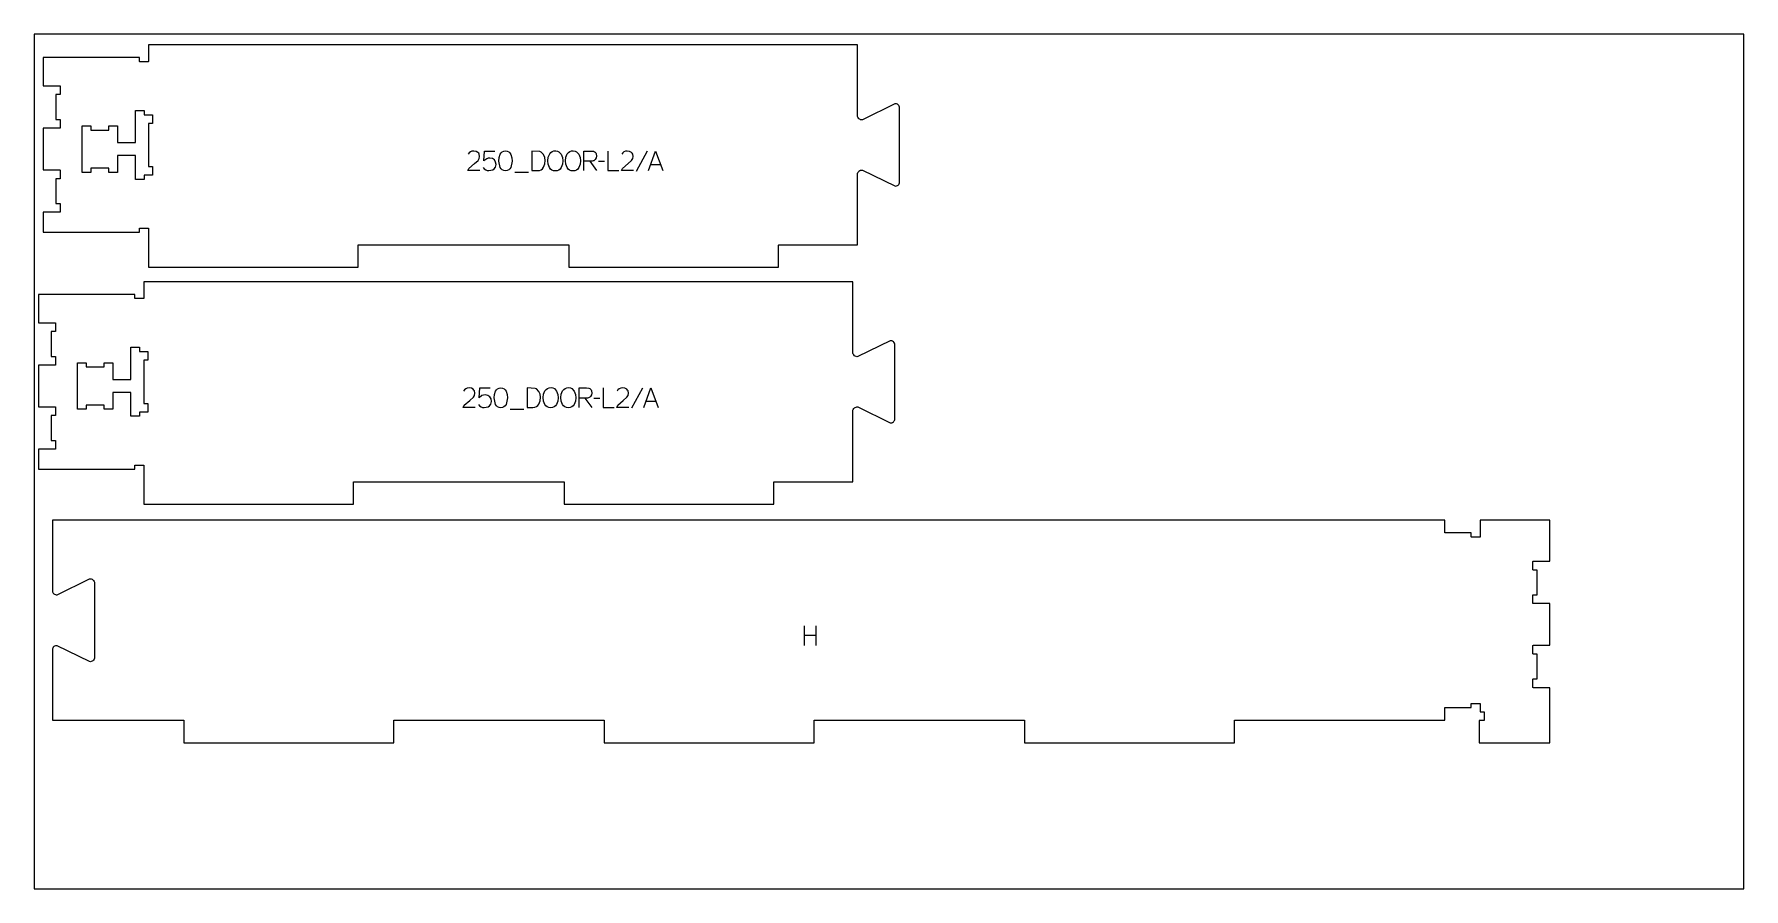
# Model space of a CAD drawing. Header units: millimetres. Extents: x -1220 to 1220, y -2590 to 4787.
# Drawn here: x -1220 to 1220, y 50 to 1270 of the extents above; entities that cross this region are included whole.
import ezdxf

# ---------------------------------------------------------------- set-up
doc = ezdxf.new("R2010")
doc.units = ezdxf.units.MM
for name, color, linetype, true_color in [('0_SHEET_SPRUCEPLY_2440X122', 1, 'Continuous', 0xff0000), ('1_ANYTOOL_1MMDEEP_LABELS_S', 2, 'Continuous', 0xffff00), ('3_ANYTOOL_CUTTHROUGH_INSID', 4, 'Continuous', 0x00ffff), ('4_ANYTOOL_CUTTHROUGH_OUTSI', 5, 'Continuous', 0x0000ff)]:
    doc.layers.add(name, color=color, linetype=linetype, true_color=true_color)

msp = doc.modelspace()

# ---------------------------------------------------------------- linework, layer by layer
at = {"layer": '0_SHEET_SPRUCEPLY_2440X122'}
msp.add_lwpolyline([(-1220, 1270), (-1220, 50), (1220, 50), (1220, 1270)], close=True, dxfattribs=at)
at = {"layer": '1_ANYTOOL_1MMDEEP_LABELS_S'}
for p, q in [((-345, 1102.8), (-361, 1074.1)), ((-427.2, 1088.7), (-417.4, 1075.2)), ((-406.2, 1088.2), (-414.4, 1088.1)), ((-340.2, 1084.2), (-326.2, 1084.2)), ((-533.9, 1072.9), (-514.6, 1072.9)), ((-351.7, 764.6), (-367.7, 735.9)), ((-540.6, 734.7), (-521.3, 734.7)), ((-433.9, 750.5), (-424.1, 737)), ((-412.9, 750), (-421.1, 749.9)), ((-346.8, 746), (-332.9, 746)), ((-121.1, 425.4, 0), (-121.1, 397.4, 0)), ((-104.1, 397.4, 0), (-104.1, 425.4, 0)), ((-104.1, 411.6, 0), (-121.1, 411.6, 0))]:
    msp.add_line(p, q, dxfattribs=at)
for points in [[(-583.9, 1075.3), (-601, 1075.3), (-599.5, 1078.5), (-591.6, 1085.4), (-586.5, 1089.8), (-584.9, 1092.4), (-584.3, 1095.6), (-584.9, 1098.9), (-585.6, 1100.2), (-586.7, 1101.3), (-589.3, 1102.7), (-592.6, 1103.2), (-595.2, 1102.9), (-597.4, 1102), (-599.2, 1100.6), (-600.6, 1098.5)], [(-579.3, 1079.7), (-577.6, 1077.7), (-575.6, 1076.3), (-573.4, 1075.5), (-570.9, 1075.2), (-565.5, 1076.2), (-563.3, 1077.7), (-561.7, 1080.2), (-561, 1082), (-560.8, 1083.8), (-561.4, 1087.5), (-563, 1090.5), (-564.3, 1091.7), (-565.8, 1092.6), (-569.5, 1093.2), (-572, 1093), (-574.2, 1092.2), (-578.2, 1089.2), (-577.5, 1103.2), (-562.4, 1103.2)], [(-435.6, 1075.2), (-435.6, 1103.2), (-425, 1103.2), (-421.7, 1102.8), (-420.5, 1102.2), (-419.4, 1101.4), (-418.6, 1100.4), (-418, 1099.1), (-417.6, 1095.9), (-418, 1093.4), (-419.2, 1091.1), (-420.1, 1090.1), (-421.2, 1089.4), (-422.4, 1089), (-423.7, 1088.8), (-425.3, 1088.7), (-427.2, 1088.7), (-435.6, 1088.7)], [(-401.4, 1103.2), (-401.4, 1075.2), (-385.5, 1075.2)], [(-364.8, 1075.3), (-381.9, 1075.3), (-380.4, 1078.5), (-372.5, 1085.4), (-367.4, 1089.8), (-365.8, 1092.4), (-365.2, 1095.6), (-365.8, 1098.9), (-366.6, 1100.2), (-367.6, 1101.3), (-370.3, 1102.7), (-373.6, 1103.2), (-376.1, 1102.9), (-378.3, 1102), (-380.1, 1100.6), (-381.5, 1098.5)], [(-343.4, 1075.2), (-333.2, 1103.2), (-322.9, 1075.2)], [(-590.6, 737.1), (-607.6, 737.1), (-606.2, 740.3), (-598.3, 747.3), (-593.2, 751.7), (-591.6, 754.3), (-591, 757.4), (-591.6, 760.7), (-592.3, 762), (-593.4, 763.1), (-596, 764.6), (-599.3, 765.1), (-601.9, 764.8), (-604.1, 763.9), (-605.8, 762.4), (-607.2, 760.3)], [(-586, 741.5), (-584.3, 739.6), (-582.3, 738.2), (-580.1, 737.3), (-577.6, 737.1), (-572.2, 738), (-570, 739.5), (-568.4, 742), (-567.7, 743.8), (-567.5, 745.6), (-568, 749.3), (-569.7, 752.3), (-571, 753.5), (-572.5, 754.4), (-576.2, 755.1), (-578.7, 754.8), (-580.9, 754), (-584.8, 751), (-584.2, 765.1), (-569, 765.1)], [(-442.3, 737.1), (-442.3, 765.1), (-431.7, 765.1), (-428.4, 764.6), (-427.1, 764), (-426.1, 763.2), (-425.3, 762.2), (-424.7, 760.9), (-424.2, 757.7), (-424.7, 755.2), (-425.9, 752.9), (-426.8, 751.9), (-427.9, 751.2), (-429, 750.8), (-430.4, 750.6), (-432, 750.5), (-433.9, 750.5), (-442.2, 750.5)], [(-408.1, 765.1), (-408.1, 737.1), (-392.2, 737.1)], [(-371.5, 737.1), (-388.6, 737.1), (-387.1, 740.3), (-379.2, 747.3), (-374.1, 751.7), (-372.5, 754.3), (-371.9, 757.4), (-372.5, 760.7), (-373.2, 762), (-374.3, 763.1), (-377, 764.6), (-380.2, 765.1), (-382.8, 764.8), (-385, 763.9), (-386.8, 762.4), (-388.2, 760.3)], [(-350.1, 737.1), (-339.9, 765.1), (-329.6, 737.1)]]:
    msp.add_lwpolyline(points, dxfattribs=at)
for points in [[(-547.4, 1103.5), (-544.8, 1103.1), (-542.8, 1102), (-541.1, 1100.4), (-539.8, 1098.4), (-538.4, 1093.7), (-537.9, 1088.9), (-539.9, 1079.6), (-541.1, 1077.6), (-542.8, 1076.2), (-544.9, 1075.3), (-547.4, 1075), (-549.9, 1075.3), (-552, 1076.2), (-553.6, 1077.6), (-554.8, 1079.7), (-556.8, 1088.9), (-556.4, 1093.8), (-554.9, 1098.5), (-553.6, 1100.4), (-552, 1102), (-549.9, 1103.1)], [(-509.8, 1103.2), (-509.8, 1075.2), (-501.8, 1075.3), (-498.9, 1075.6), (-496.5, 1076.5), (-494.6, 1078), (-493.2, 1080), (-491.3, 1084.8), (-490.7, 1089.9), (-491.3, 1094.2), (-493, 1098.1), (-496.3, 1101.6), (-498.3, 1102.6)], [(-475.7, 1103.6), (-473.1, 1103.2), (-471, 1102.2), (-467.8, 1098.7), (-465.9, 1094), (-465.3, 1089.1), (-466, 1084.3), (-467.9, 1079.6), (-469.4, 1077.5), (-471.2, 1076), (-473.4, 1075.1), (-476, 1074.8), (-478.7, 1075.1), (-481, 1076), (-482.9, 1077.5), (-484.4, 1079.6), (-486.3, 1084.5), (-487, 1089.4), (-486.3, 1094.4), (-484.3, 1099), (-482.7, 1101), (-480.8, 1102.4), (-478.4, 1103.3)], [(-450.6, 1103.6), (-448, 1103.2), (-445.8, 1102.2), (-442.6, 1098.7), (-440.8, 1094), (-440.2, 1089.1), (-440.8, 1084.3), (-442.8, 1079.6), (-444.2, 1077.5), (-446.1, 1076), (-448.3, 1075.1), (-450.9, 1074.8), (-453.6, 1075.1), (-455.8, 1076), (-457.7, 1077.5), (-459.2, 1079.6), (-461.2, 1084.5), (-461.8, 1089.4), (-461.1, 1094.4), (-459.1, 1099), (-457.6, 1101), (-455.6, 1102.4), (-453.3, 1103.3)], [(-554.1, 765.3), (-551.5, 764.9), (-549.4, 763.9), (-547.8, 762.3), (-546.5, 760.3), (-545, 755.5), (-544.6, 750.7), (-546.6, 741.5), (-547.8, 739.4), (-549.5, 738), (-551.5, 737.1), (-554.1, 736.8), (-556.6, 737.1), (-558.7, 738), (-560.3, 739.5), (-561.5, 741.5), (-563.5, 750.7), (-563.1, 755.6), (-561.6, 760.3), (-560.3, 762.3), (-558.7, 763.9), (-556.6, 764.9)], [(-516.4, 765.1), (-516.4, 737.1), (-508.5, 737.1), (-505.6, 737.5), (-503.2, 738.4), (-501.3, 739.8), (-499.8, 741.8), (-498, 746.6), (-497.4, 751.7), (-498, 756), (-499.7, 759.9), (-503, 763.5), (-505, 764.4)], [(-482.4, 765.4), (-479.8, 765), (-477.6, 764), (-474.4, 760.5), (-472.6, 755.8), (-472, 750.9), (-472.7, 746.1), (-474.6, 741.4), (-476.1, 739.3), (-477.9, 737.8), (-480.1, 736.9), (-482.7, 736.6), (-485.4, 736.9), (-487.7, 737.8), (-489.6, 739.3), (-491.1, 741.5), (-493, 746.3), (-493.6, 751.2), (-493, 756.2), (-491, 760.9), (-489.4, 762.8), (-487.5, 764.3), (-485.1, 765.1)], [(-457.2, 765.4), (-454.7, 765), (-452.5, 764), (-449.3, 760.5), (-447.4, 755.8), (-446.8, 750.9), (-447.5, 746.1), (-449.4, 741.4), (-450.9, 739.3), (-452.8, 737.8), (-455, 736.9), (-457.6, 736.6), (-460.2, 736.9), (-462.5, 737.8), (-464.4, 739.3), (-465.9, 741.5), (-467.8, 746.3), (-468.5, 751.2), (-467.8, 756.2), (-465.8, 760.9), (-464.2, 762.8), (-462.3, 764.3), (-460, 765.1)]]:
    msp.add_lwpolyline(points, close=True, dxfattribs=at)
at = {"layer": '3_ANYTOOL_CUTTHROUGH_INSID'}
for points in [[(-1057, 1081.1), (-1051, 1081.1), (-1051, 1068.6), (-1063, 1068.6), (-1063, 1062.6), (-1075.5, 1062.6), (-1075.5, 1096.7), (-1101, 1096.7), (-1101, 1072.7), (-1113.5, 1072.7), (-1113.5, 1078.7), (-1139, 1078.7), (-1139, 1072.7), (-1151.5, 1072.7), (-1151.5, 1139.2), (-1139, 1139.2), (-1139, 1133.2), (-1113.5, 1133.2), (-1113.5, 1139.2), (-1101, 1139.2), (-1101, 1115.2), (-1075.5, 1115.2), (-1075.5, 1161.1), (-1063, 1161.1), (-1063, 1155.1), (-1051, 1155.1), (-1051, 1142.6), (-1057, 1142.6)], [(-1063.7, 743), (-1057.7, 743), (-1057.7, 730.5), (-1069.7, 730.5), (-1069.7, 724.5), (-1082.2, 724.5), (-1082.2, 758.5), (-1107.7, 758.5), (-1107.7, 734.5), (-1120.2, 734.5), (-1120.2, 740.5), (-1145.7, 740.5), (-1145.7, 734.5), (-1158.2, 734.5), (-1158.2, 801), (-1145.7, 801), (-1145.7, 795), (-1120.2, 795), (-1120.2, 801), (-1107.7, 801), (-1107.7, 777), (-1082.2, 777), (-1082.2, 823), (-1069.7, 823), (-1069.7, 817), (-1057.7, 817), (-1057.7, 804.5), (-1063.7, 804.5)]]:
    msp.add_lwpolyline(points, close=True, dxfattribs=at)
at = {"layer": '4_ANYTOOL_CUTTHROUGH_OUTSI'}
for points in [[(-157.3, 969.2), (-45, 969.2), (-45, 1069.8, -0.463455), (-37.8, 1076), (-37.7, 1076), (8.3, 1053.3, 0.461531), (15, 1059), (15, 1164.8, 0.461531), (8.3, 1170.5), (-37.7, 1147.9), (-37.8, 1147.8, -0.463455), (-45, 1154), (-45, 1254.7), (-1057, 1254.7), (-1057, 1230.9, -0.414214), (-1057.3, 1230.7), (-1069.3, 1230.7, -0.414214), (-1069.5, 1230.9), (-1069.5, 1236.7), (-1207, 1236.7), (-1207, 1196.2), (-1183.3, 1196.2, -0.414214), (-1183, 1195.9), (-1183, 1183.9, -0.414214), (-1183.3, 1183.7), (-1189, 1183.7), (-1189, 1148.2), (-1183.3, 1148.2, -0.414214), (-1183, 1147.9), (-1183, 1135.9, -0.414214), (-1183.3, 1135.7), (-1207, 1135.7), (-1207, 1076.2), (-1183.3, 1076.2, -0.414214), (-1183, 1075.9), (-1183, 1063.9, -0.414214), (-1183.3, 1063.7), (-1189, 1063.7), (-1189, 1028.2), (-1183.3, 1028.2, -0.414214), (-1183, 1027.9), (-1183, 1015.9, -0.414214), (-1183.3, 1015.7), (-1207, 1015.7), (-1207, 987.2), (-1069.5, 987.2), (-1069.5, 992.9, -0.414214), (-1069.3, 993.2), (-1057.3, 993.2, -0.414214), (-1057, 992.9), (-1057, 937.2), (-757.5, 937.2), (-757.5, 968.9, -0.414214), (-757.3, 969.2), (-457.3, 969.2, -0.414214), (-457, 968.9), (-457, 937.2), (-157.5, 937.2), (-157.5, 968.9, -0.414214)], [(-164, 631), (-51.7, 631), (-51.7, 731.7, -0.463455), (-44.4, 737.8), (-44.4, 737.8), (1.6, 715.2, 0.461531), (8.3, 720.8), (8.3, 826.7, 0.461531), (1.6, 832.3), (-44.4, 809.7), (-44.4, 809.7, -0.463455), (-51.7, 815.8), (-51.7, 916.5), (-1063.7, 916.5), (-1063.7, 892.8, -0.414214), (-1064, 892.5), (-1076, 892.5, -0.414214), (-1076.2, 892.8), (-1076.2, 898.5), (-1213.7, 898.5), (-1213.7, 858), (-1190, 858, -0.414214), (-1189.7, 857.8), (-1189.7, 845.8, -0.414214), (-1190, 845.5), (-1195.7, 845.5), (-1195.7, 810), (-1190, 810, -0.414214), (-1189.7, 809.8), (-1189.7, 797.8, -0.414214), (-1190, 797.5), (-1213.7, 797.5), (-1213.7, 738), (-1190, 738, -0.414214), (-1189.7, 737.8), (-1189.7, 725.8, -0.414214), (-1190, 725.5), (-1195.7, 725.5), (-1195.7, 690), (-1190, 690, -0.414214), (-1189.7, 689.8), (-1189.7, 677.8, -0.414214), (-1190, 677.5), (-1213.7, 677.5), (-1213.7, 649), (-1076.2, 649), (-1076.2, 654.8, -0.414214), (-1076, 655), (-1064, 655, -0.414214), (-1063.7, 654.8), (-1063.7, 599), (-764.2, 599), (-764.2, 630.8, -0.414214), (-764, 631), (-464, 631, -0.414214), (-463.7, 630.8), (-463.7, 599), (-164.2, 599), (-164.2, 630.8, -0.414214)], [(-1193.9, 475.4, 0.461531), (-1187.3, 469.8), (-1141.3, 492.4), (-1141.2, 492.4, -0.463455), (-1133.9, 486.3), (-1133.9, 380.4, -0.463455), (-1141.2, 374.3), (-1141.3, 374.3), (-1187.3, 397, 0.461531), (-1193.9, 391.3), (-1193.9, 290.6), (-1006.7, 290.6, -0.414214), (-1006.4, 290.4), (-1006.4, 258.6), (-706.9, 258.6), (-706.9, 290.4, -0.414214), (-706.7, 290.6), (-406.7, 290.6, -0.414214), (-406.4, 290.4), (-406.4, 258.6), (-106.9, 258.6), (-106.9, 290.4, -0.414214), (-106.7, 290.6), (193.3, 290.6, -0.414214), (193.6, 290.4), (193.6, 258.6), (493.1, 258.6), (493.1, 290.4, -0.414214), (493.3, 290.6), (793.1, 290.6), (793.1, 308.4, -0.414214), (793.3, 308.6), (831.1, 308.6), (831.1, 314.4, -0.414214), (831.3, 314.6), (843.3, 314.6, -0.414214), (843.6, 314.4), (843.6, 302.6), (849.3, 302.6, -0.414214), (849.6, 302.4), (849.6, 290.4, -0.414214), (849.3, 290.1), (842.2, 290.1), (842.2, 258.6), (943.1, 258.6), (943.1, 337.1), (919.3, 337.1, -0.414214), (919.1, 337.4), (919.1, 349.4, -0.414214), (919.3, 349.6), (925.1, 349.6), (925.1, 385.1), (919.3, 385.1, -0.414214), (919.1, 385.4), (919.1, 397.4, -0.414214), (919.3, 397.6), (943.1, 397.6), (943.1, 457.1), (919.3, 457.1, -0.414214), (919.1, 457.4), (919.1, 469.4, -0.414214), (919.3, 469.6), (925.1, 469.6), (925.1, 505.1), (919.3, 505.1, -0.414214), (919.1, 505.4), (919.1, 517.4, -0.414214), (919.3, 517.6), (943.1, 517.6), (943.1, 576.1), (843.6, 576.1), (843.6, 552.4, -0.414214), (843.3, 552.1), (831.3, 552.1, -0.414214), (831.1, 552.4), (831.1, 558.1), (793.3, 558.1, -0.414214), (793.1, 558.4), (793.1, 576.1), (-1193.9, 576.1)]]:
    msp.add_lwpolyline(points, format="xyb", close=True, dxfattribs=at)

doc.saveas('drawing.dxf')
